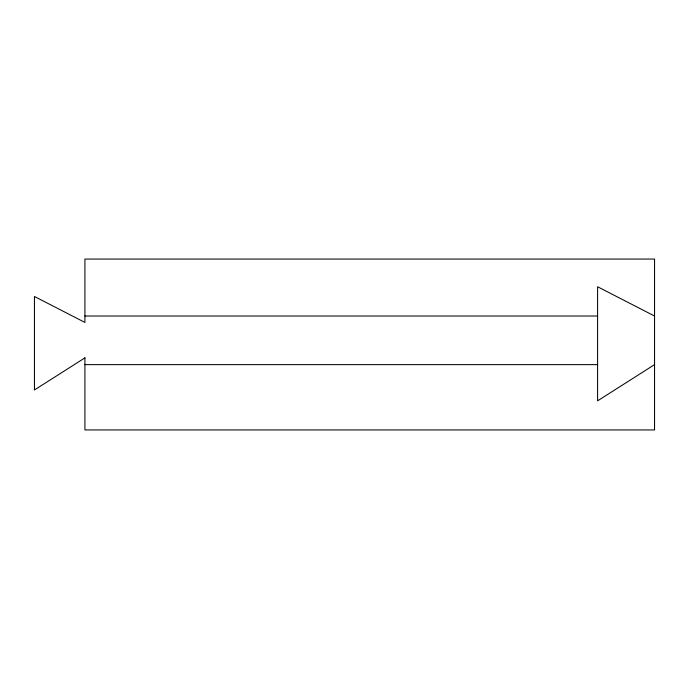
<?xml version="1.0" encoding="UTF-8"?>
<svg xmlns="http://www.w3.org/2000/svg" width="689" height="689" viewBox="0 0 689 689"><rect width="100%" height="100%" fill="white"/><g stroke="black" fill="none" stroke-linecap="round" stroke-linejoin="round"><path stroke-width="1.03" d="M84.919 357.875L34.45 389.965L34.45 296.494L84.919 322.426L84.919 259.055L654.55 259.055L654.55 429.945L84.919 429.945L84.919 357.737M654.55 364.619L597.587 400.852L597.587 286.753L654.55 316.018M84.919 316.018L597.587 316.018M84.919 364.619L597.587 364.619"/></g></svg>
